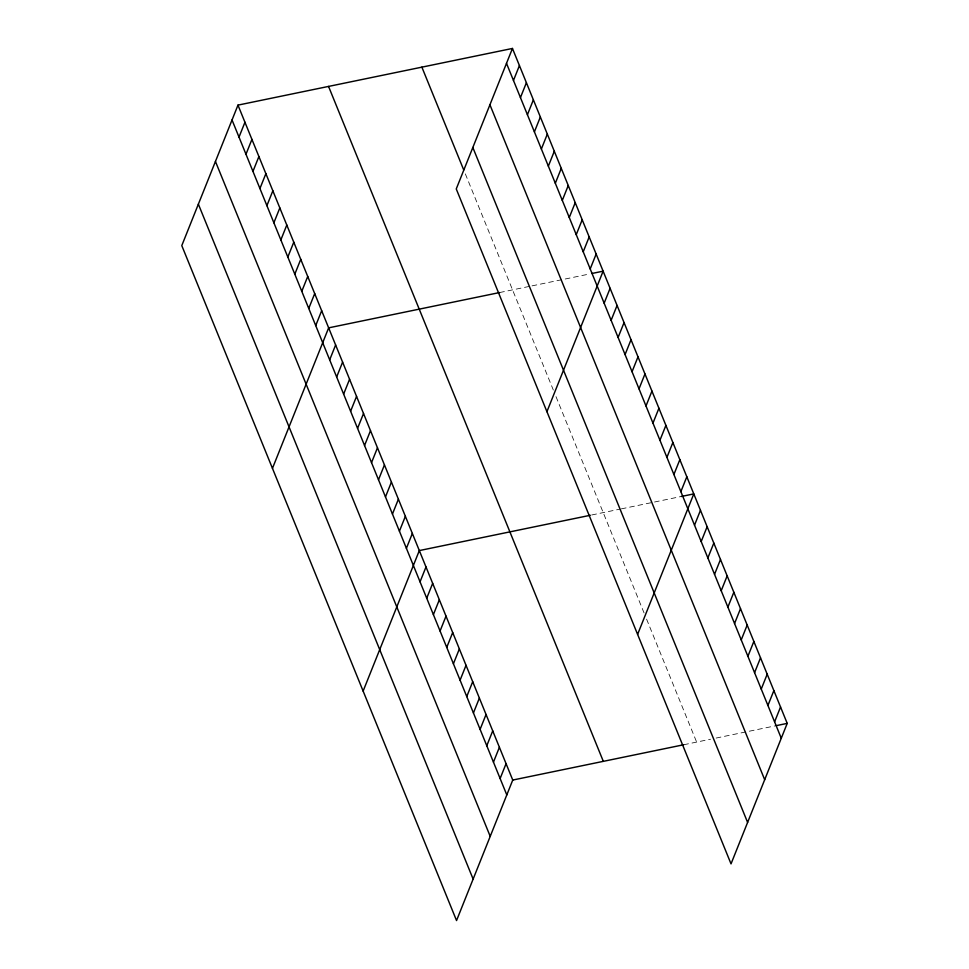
<?xml version="1.0" encoding="UTF-8"?>
<svg xmlns="http://www.w3.org/2000/svg" width="969" height="969" viewBox="0 0 969 969"><rect width="100%" height="100%" fill="white"/><g stroke="black" fill="none" stroke-linecap="round" stroke-linejoin="round"><path stroke-width="0.73" stroke-dasharray="4.84 3.63" d="M499.629 292.541L529.268 286.424M532.054 285.855L589.188 274.057M591.732 514.975L619.942 509.149M621.335 508.87L681.255 496.491M683.714 744.749L710.58 739.202M716.152 738.051L774.679 725.975M465.338 173.899L553.323 390.035M556 396.636L644.373 613.692M646.589 619.155L696.638 742.084"/><path stroke-width="1.45" d="M237.974 105.124L181.784 245.617L456.544 920.55L512.746 780.057L237.974 105.124L512.456 48.45L787.216 723.383L731.026 863.876L456.254 188.943L512.456 48.45M239.004 137.126L244.951 122.251M245.981 154.253L251.928 139.391M252.957 171.392L258.905 156.518M259.934 188.519L265.881 173.657M266.899 205.658L272.858 190.784M273.876 222.785L279.823 207.923M280.853 239.924L286.8 225.05M287.829 257.051L293.777 242.189M294.806 274.191L300.753 259.317M301.783 291.318L307.73 276.444M308.748 308.457L314.707 293.583M315.724 325.584L321.672 310.71M272.459 468.342L328.648 327.849L499.629 292.541M329.678 359.85L335.625 344.976M336.655 376.989L342.602 362.115M343.632 394.117L349.579 379.242M350.596 411.256L356.556 396.382M357.573 428.383L363.52 413.509M364.55 445.522L370.497 430.648M513.473 80.451L519.42 65.577M371.527 462.649L377.474 447.775M520.45 97.59L526.397 82.716M378.504 479.788L384.451 464.914M527.427 114.717L533.374 99.843M385.48 496.915L391.428 482.041M534.404 131.857L540.351 116.983M392.445 514.054L398.404 499.18M541.38 148.984L547.328 134.11M399.422 531.182L405.369 516.307M548.357 166.123L554.304 151.249M406.399 548.321L412.346 533.447M555.322 183.25L561.269 168.376M363.133 691.079L419.323 550.574L590.303 515.278M562.299 200.389L568.246 185.515M420.049 581.836L425.997 566.962M569.275 217.516L575.223 202.642M426.723 598.224L432.671 583.362M576.252 234.655L582.199 219.781M433.397 614.625L439.345 599.75M583.229 251.783L589.176 236.908M440.071 631.013L446.019 616.139M590.206 268.922L596.153 254.048M446.745 647.401L452.693 632.527M546.928 411.68L603.118 271.175L591.974 273.476M453.407 663.789L459.367 648.927M604.147 303.188L610.095 288.314M460.081 680.19L466.028 665.315M611.124 320.315L617.071 305.441M466.755 696.578L472.702 681.704M618.101 337.454L624.048 322.58M473.429 712.966L479.376 698.092M625.078 354.581L631.025 339.707M480.103 729.354L486.05 714.492M632.054 371.708L638.002 356.846M486.777 745.755L492.724 730.88M639.019 388.848L644.966 373.973M493.451 762.143L499.398 747.269M645.996 405.975L651.943 391.113M500.125 778.531L506.072 763.657M652.973 423.114L658.92 408.24M659.95 440.241L665.897 425.379M666.926 457.38L672.874 442.506M673.903 474.507L679.85 459.645M680.868 491.646L686.827 476.772M637.602 634.404L693.792 493.911L681.255 496.491M694.519 525.174L700.466 510.3M701.193 541.562L707.14 526.688M707.867 557.95L713.814 543.076M714.541 574.338L720.488 559.476M721.215 590.739L727.162 575.865M727.889 607.127L733.836 592.253M734.563 623.515L740.51 608.641M741.237 639.903L747.184 625.041M747.898 656.304L753.858 641.43M754.572 672.692L760.52 657.818M761.246 689.08L767.194 674.206M767.92 705.468L773.868 690.594M774.594 721.869L780.542 706.995M512.746 780.057L683.714 744.749M776.072 725.684L787.216 723.383M506.496 63.324L781.268 738.257M489.926 104.773L764.686 779.706M472.836 147.494L747.608 822.427M421.878 67.152L463.727 169.95M328.552 86.423L603.324 761.355M232.027 119.986L506.799 794.919M215.445 161.448L490.217 836.38M198.366 204.156L473.126 879.089"/></g></svg>
